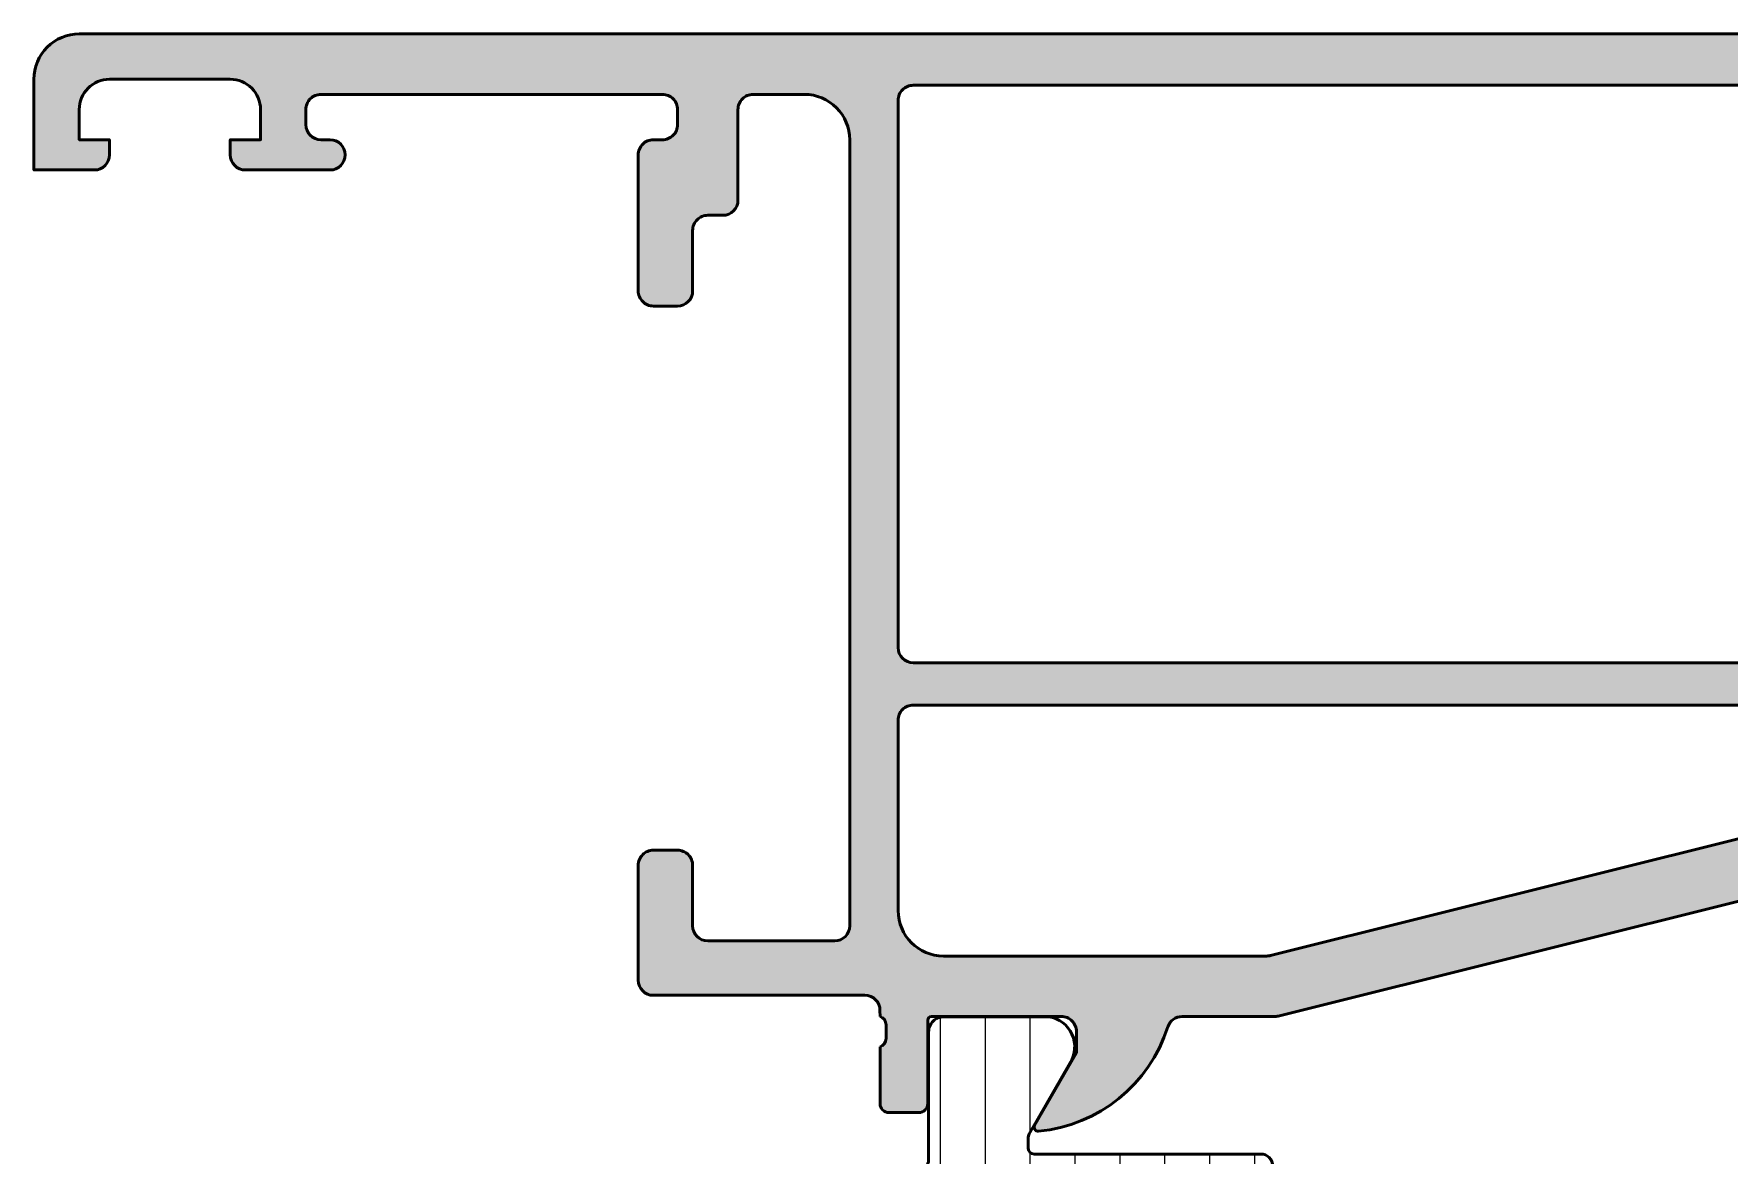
# Model space of a CAD drawing. Extents: x -30 to 68, y 10 to 95.
# Drawn here: x -30 to 26.1, y 57.9 to 95 of the extents above; entities that cross this region are included whole.
import ezdxf

# ---------------------------------------------------------------- set-up
doc = ezdxf.new("R2010")
doc.units = 0
for name, color, linetype, lineweight in [('0S-Alu contour', 7, 'Continuous', 50), ('0S-Alu hatch', 252, 'Continuous', 25), ('0S-Plastic contour', 254, 'Continuous', 50), ('0S-Plastic hatch', 253, 'Continuous', 25)]:
    doc.layers.add(name, color=color, linetype=linetype, lineweight=lineweight)

# ---------------------------------------------------------------- blocks, each defined once
blk = doc.blocks.new('346290__CD747B6B_BD5D_45B5_9A73_BBA1E275E887_')
at = {"layer": '0S-Alu hatch'}
h = blk.add_hatch(color=256, dxfattribs=at)
edge = h.paths.add_edge_path()
edge.add_line((45.9999389562151, 91.59961700631891), (46, 95.00000000000122))
edge.add_line((46, 95.00000000000122), (-28.50006049447922, 94.9995193500689))
edge.add_arc((-28.50014468594779, 93.4996035415375), 1.499915810894293, 89.9967839422801, 180.0032160576674)
edge.add_line((-30.00006049447922, 93.4995193500689), (-30.00006049447922, 90.49951935006891))
edge.add_line((-30.00006049447922, 90.49951935006891), (-28.00006049447921, 90.49951935006891))
edge.add_arc((-28.00019218588429, 90.99965103436794), 0.5001317016370944, 270.0150867496928, 359.9884102004696)
edge.add_line((-27.5000604944792, 90.99954986764727), (-27.50006049447922, 91.49951935006891))
edge.add_line((-27.50006049447922, 91.49951935006891), (-28.50006049447922, 91.49951935006891))
edge.add_line((-28.50006049447922, 91.49951935006891), (-28.50006049447922, 92.4995193500689))
edge.add_ellipse((-27.50016687570022, 92.49962573128991), major_axis=(-0.999893624438082, 0), ratio=1, start_angle=-90.00609584344312, end_angle=0.006095843452101235, ccw=False)
edge.add_line((-27.50006049447922, 93.4995193500689), (-23.50006049447921, 93.4995193500689))
edge.add_ellipse((-23.49993758323882, 92.4996422645947), major_axis=(-0.9998770930287255, 0), ratio=1, start_angle=179.9947053940628, end_angle=270.00704316100075, ccw=False)
edge.add_line((-22.50006049447922, 92.49954986764627), (-22.5000604944792, 91.49951935006891))
edge.add_line((-22.5000604944792, 91.49951935006891), (-23.5000604944792, 91.49951935006891))
edge.add_line((-23.5000604944792, 91.49951935006891), (-23.5000604944792, 90.9995193500689))
edge.add_arc((-22.99994577600802, 90.9996340685401), 0.5001147316284899, 180.0131427528032, 269.9868572472002)
edge.add_line((-23.00006049447921, 90.49951935006894), (-20.2000116663542, 90.49951935006891))
edge.add_arc((-20.2000116663542, 90.9995193500689), 0.5, 270, 450)
edge.add_line((-20.2000116663542, 91.49951935006891), (-20.5000604944792, 91.49951935006891))
edge.add_ellipse((-20.49993551851439, 91.99964432603373), major_axis=(-0.5001249915799117, 0), ratio=1, start_angle=0.014317611649119044, end_angle=89.98568238836452, ccw=False)
edge.add_line((-21.00006049447921, 91.99951935006881), (-21.0000604944792, 92.4995193500689))
edge.add_ellipse((-20.50016351213969, 92.49965287808897), major_axis=(-0.4998970001729134, 0), ratio=1, start_angle=-90.01180738672741, end_angle=0.01530433687241839, ccw=False)
edge.add_line((-20.50006049447917, 92.99954986764703), (-9.20010321908859, 92.99951935006891))
edge.add_ellipse((-9.199811314025993, 92.4998112551315), major_axis=(-0.4997081801957509, 0), ratio=1, start_angle=179.966530607846, end_angle=270.03346939217585, ccw=False)
edge.add_line((-8.700103219088575, 92.49951935006908), (-8.70007270151045, 91.99954986764703))
edge.add_ellipse((-9.20003050512652, 91.9995076712631), major_axis=(-0.499957805396755, 0), ratio=1, start_angle=89.99516424248878, end_angle=180.0048357574281, ccw=False)
edge.add_line((-9.20007270151045, 91.49954986764702), (-9.50012152963545, 91.49951935006891))
edge.add_arc((-9.500262867123439, 90.99972170173474), 0.4997976683185388, 89.98379736007189, 180.0231971805346)
edge.add_line((-10.0000604944792, 90.99951935006897), (-10.0000604944792, 86.49951935006894))
edge.add_arc((-9.50007083093999, 86.49950901360812), 0.4999896636460552, 179.9988155042154, 270.0011844956447)
edge.add_line((-9.50006049447919, 85.9995193500689), (-8.70007270151045, 85.9995193500689))
edge.add_arc((-8.700093022345499, 86.49953967090397), 0.5000203212479823, 270.0023285015334, 359.9976714983276)
edge.add_line((-8.200072701510434, 86.49951935006771), (-8.20007270151045, 88.4995193500689))
edge.add_ellipse((-7.700223043924907, 88.49966968423853), major_axis=(-0.4998496801927024, 0), ratio=1, start_angle=-90.01373504423361, end_angle=0.017232207833387747, ccw=False)
edge.add_line((-7.700103219088589, 88.99951935006891), (-7.20007270151045, 88.99951935006891))
edge.add_arc((-7.200093028747218, 89.49953967699633), 0.5000203273406206, 270.0023292350583, 360.001167715177)
edge.add_line((-6.700072701510443, 89.49954986764791), (-6.70010321908856, 92.49951935006892))
edge.add_ellipse((-6.200123518688414, 92.49957016724689), major_axis=(-0.4999797029826369, 0), ratio=1, start_angle=-90.00582345605739, end_angle=0.00582345611189794, ccw=False)
edge.add_line((-6.200072701510435, 92.99954986764703), (-4.500060494479185, 92.99951935006891))
edge.add_ellipse((-4.499953956199746, 91.49962589020551), major_axis=(-1.499893463647137, 0), ratio=1, start_angle=179.9970959459508, end_angle=270.0040697515667, ccw=False)
edge.add_line((-3.000060494479221, 91.49954986764814), (-3.000060494479214, 65.49941253854547))
edge.add_ellipse((-3.500087204398596, 65.49956133321724), major_axis=(-0.5000267320580533, 0), ratio=1, start_angle=90.01005430752372, end_angle=179.9829502978733, ccw=False)
edge.add_line((-3.499999459322936, 64.99953460885799), (-7.700072701510435, 64.99953460885797))
edge.add_ellipse((-7.699957983039269, 65.49964932732917), major_axis=(-0.5001147316285041, 0), ratio=1, start_angle=0.013142752858698259, end_angle=89.98685724720349, ccw=False)
edge.add_line((-8.200072701510464, 65.49953460885794), (-8.20007270151045, 67.49953460885797))
edge.add_arc((-8.699968028215878, 67.49963928215254), 0.4998953376642202, 359.9880028125888, 450.01199718741)
edge.add_line((-8.700072701510464, 67.99953460885797), (-9.500060494479184, 67.99953460885797))
edge.add_arc((-9.500070706575457, 67.49954482095421), 0.4999897880080324, 89.99882975606629, 180.0011702437148)
edge.add_line((-10.0000604944792, 67.49953460885988), (-10.0000604944792, 63.69954681588922))
edge.add_arc((-9.499976420604668, 63.69963088976376), 0.5000840809417604, 180.009632536539, 269.9903674634257)
edge.add_line((-9.500060494479184, 63.19954681588923), (-2.499999459322964, 63.19954681588922))
edge.add_ellipse((-2.500036411010825, 62.69950986284079), major_axis=(-0.5000369544137485, 0), ratio=1, start_angle=180.0059825937153, end_angle=269.9957659614084, ccw=False)
edge.add_line((-1.999999459322951, 62.6995620746784), (-1.999556954440123, 62.49911117746147))
edge.add_ellipse((-2.078393400983173, 62.23159058546835), major_axis=(-0.2788950563274364, 0), ratio=1, start_angle=178.8354106259004, end_angle=253.5801235805065, ccw=False)
edge.add_line((-1.799555954440124, 62.22592217746997), (-1.799555954440108, 61.77232817746999))
edge.add_ellipse((-2.078424050083256, 61.76666751799293), major_axis=(-0.2789255417371291, 0), ratio=1, start_angle=106.4245945553547, end_angle=181.1628700728853, ccw=False)
edge.add_line((-1.999556954440095, 61.49912417747001), (-1.999556954440123, 59.61911317746147))
edge.add_arc((-1.699556954440112, 59.61911317746148), 0.3000000000000114, 180, 270)
edge.add_line((-1.699556954440112, 59.31911317746147), (-0.7195826353973587, 59.31911317746146))
edge.add_arc((-0.7195826353973587, 59.61911317746147), 0.3000000000000114, 270, 360)
edge.add_line((-0.4195826353973473, 59.61911317746147), (-0.4195826353973473, 62.37911100410762))
edge.add_ellipse((-0.299582635397357, 62.37911100410762), major_axis=(-0.1199999999999903, 0), ratio=1, start_angle=269.99990065165116, end_angle=360, ccw=False)
edge.add_line((-0.2995824273226617, 62.49911100410743), (4.000435416165338, 62.49910354806696))
edge.add_ellipse((4.000450853258527, 61.99911898533751), major_axis=(-0.4999845629677632, 0), ratio=1, start_angle=179.9991052558096, end_angle=270.0017690151924, ccw=False)
edge.add_line((4.500435416165325, 61.99911117746253), (4.500435416165331, 61.29910659982478))
edge.add_line((4.500435416165331, 61.29910659982478), (3.112190787259066, 58.89458847238335))
edge.add_arc((3.236036736045633, 58.83667994464234), 0.1367158243071247, 154.9399071397959, 275.5867734514891)
edge.add_arc((2.762580692078813, 63.67686303497844), 4.999999999999949, 275.586773451492, 342.2389949764135)
edge.add_ellipse((8.000435767053318, 61.99910319717891), major_axis=(-0.5000003508881764, 0), ratio=1, start_angle=270.00004020877486, end_angle=342.23899497641366, ccw=False)
edge.add_line((8.000435416165317, 62.49910354806697), (11.05096871084296, 62.49910354806695))
edge.add_arc((11.05097152947758, 62.99912445844403), 0.5000209103850187, 269.9996770217717, 283.9989856257524)
edge.add_line((11.17192894643876, 62.51395416452204), (35.74101037852976, 68.63971246508027))
edge.add_arc((35.69262601208562, 68.83377161349591), 0.200000000000019, 283.9999962574845, 389.9999122478533)
edge.add_line((35.86583124599871, 68.93377134822116), (34.49996906942461, 71.29952240182674))
edge.add_line((34.49996906942461, 71.29952240182674), (34.49996906942461, 71.99953460885797))
edge.add_ellipse((34.999459840465, 71.9996127712071), major_axis=(-0.4994907771559735, 0), ratio=1, start_angle=-89.99802710034322, end_angle=0.008965876750096413, ccw=False)
edge.add_line((34.99944264120197, 72.49910354806696), (39.29993398398813, 72.49911100492524))
edge.add_ellipse((39.29993419206272, 72.37911100492542), major_axis=(-0.1200000000000002, 0), ratio=1, start_angle=180, end_angle=270.0000993483013, ccw=False)
edge.add_line((39.41993419206273, 72.37911100492542), (39.41993419206273, 69.61955186764705))
edge.add_arc((39.71993419206274, 69.61955186764705), 0.3000000000000114, 180, 270)
edge.add_line((39.71993419206274, 69.31955186764704), (40.69990851110552, 69.31955186764704))
edge.add_arc((40.69990851110552, 69.61955186764703), 0.2999999999999971, 270, 360)
edge.add_line((40.99990851110551, 69.61955186764703), (40.99990851110551, 71.49956286765554))
edge.add_ellipse((41.07877560674868, 71.76710620817849), major_axis=(-0.2789255417371579, 0), ratio=1, start_angle=-1.1628700728862214, end_angle=73.57540544464553, ccw=False)
edge.add_line((40.79990751110551, 71.77276686765555), (40.79990751110551, 72.22636086765554))
edge.add_ellipse((41.07874495764856, 72.23202927565393), major_axis=(-0.2788950563274381, 0), ratio=1, start_angle=-73.58012358050632, end_angle=1.1645893740997053, ccw=False)
edge.add_line((40.99990851110551, 72.49954986764705), (41.00010687536332, 74.99954986764703))
edge.add_ellipse((41.50020139576653, 74.99945534724384), major_axis=(-0.5000945293356271, 0), ratio=1, start_angle=270.0108291930735, end_angle=359.98917080694326, ccw=False)
edge.add_line((41.50010687536334, 75.49954986764705), (43.80042273229692, 75.49954986764703))
edge.add_ellipse((43.80038812773956, 74.9995001232405), major_axis=(-0.5000497456038951, 0), ratio=1, start_angle=180.0043884560907, end_angle=269.99603500430214, ccw=False)
edge.add_line((44.3004378718767, 74.99953842355455), (44.30042261308763, 73.99953842355524))
edge.add_arc((44.8004451360694, 73.999560946537), 0.5000225234890349, 180.0025808273899, 269.9974191726639)
edge.add_line((44.80042261308764, 73.49953842355522), (45.30042267269227, 73.49953842355524))
edge.add_arc((45.30045017754568, 73.99912180399384), 0.499583381195756, 269.9968455475574, 360.0009687573594)
edge.add_line((45.80003355867003, 73.99913025094915), (45.80003355867002, 79.49948883249078))
edge.add_arc((44.80030034392777, 79.4997556033371), 0.999733250335087, 359.9847110779023, 450.0117943199854)
edge.add_line((44.80009454912279, 80.49948883249078), (44.2999267024431, 80.49951935006891))
edge.add_line((44.2999267024431, 80.49951935006891), (44.2999267024431, 77.99951935006891))
edge.add_ellipse((43.29975743586522, 77.99968861662661), major_axis=(-1.000169280901044, 0), ratio=1, start_angle=90.0097034481525, end_angle=179.9903033819906, ccw=False)
edge.add_line((43.29992682165239, 76.99951935006891), (41.99990851110553, 76.99951935006891))
edge.add_ellipse((42.00010133887339, 77.99968165483969), major_axis=(-1.000162323359039, 0), ratio=1, start_angle=0.009297869138720216, end_angle=89.98895357575287, ccw=False)
edge.add_line((40.99993902868363, 77.99951935006894), (40.99993902868364, 84.9995193500689))
edge.add_ellipse((41.52491504399701, 85.49951935006891), major_axis=(-0.7249826319673439, 0), ratio=1, start_angle=-43.604126230005704, end_angle=43.604126230005704, ccw=False)
edge.add_line((40.99993902868364, 85.9995193500689), (40.99990851110551, 92.4995193500689))
edge.add_ellipse((41.99981501026124, 92.49961285423227), major_axis=(-0.9999065035276506, 0), ratio=1, start_angle=-90.00710639662651, end_angle=0.00535789486758631, ccw=False)
edge.add_line((41.99993902868364, 93.49951935006892), (43.29992682165239, 93.4995193500689))
edge.add_ellipse((43.30008400181688, 92.49967664942396), major_axis=(-0.999842712999693, 0), ratio=1, start_angle=179.9909859930412, end_angle=270.0090071767975, ccw=False)
edge.add_line((44.29992670244309, 92.49951935006942), (44.2999267024431, 90.49954986764703))
edge.add_line((44.2999267024431, 90.49954986764703), (44.89996332353685, 90.49951935006891))
edge.add_line((44.89996332353685, 90.49951935006891), (45.9999389562151, 91.59961700631891))
edge = h.paths.add_edge_path()
edge.add_line((38.99983984655475, 74.19967651559625), (-0.9001840906705922, 74.19967651559625))
edge.add_ellipse((-0.9001574106402755, 74.69970319562658), major_axis=(-0.5000266807421169, 0), ratio=1, start_angle=0.0030571432409942645, end_angle=89.99694285686343, ccw=False)
edge.add_line((-1.400184090670606, 74.69967651559627), (-1.400184090670616, 92.7995529194047))
edge.add_ellipse((-0.9003190677961754, 92.79965738625975), major_axis=(-0.4998650337907118, 0), ratio=1, start_angle=-90.01547141567482, end_angle=0.011974252112793238, ccw=False)
edge.add_line((-0.900184090670621, 93.29952240182672), (38.99990088171099, 93.29955291940486))
edge.add_ellipse((39.00001017422722, 92.79966221192109), major_axis=(-0.4998907194312373, 0), ratio=1, start_angle=179.9874732622198, end_angle=270.0125267377815, ccw=False)
edge.add_line((39.49990088171098, 92.79955291940485), (39.49990088171098, 74.69967651559674))
edge.add_ellipse((38.99984732756349, 74.69973007255584), major_axis=(-0.5000535570155396, 0), ratio=1, start_angle=89.99914283136059, end_angle=179.9938634818548, ccw=False)
edge = h.paths.add_edge_path()
edge.add_ellipse((31.97819796478487, 70.2780679185863), major_axis=(-0.4999953004298661, 0), ratio=1, start_angle=103.99922321442028, end_angle=210.0003937331823, ccw=False)
edge.add_line((32.09915119833086, 69.79292297555719), (10.92794472402666, 64.51435089303766))
edge.add_ellipse((10.80700625715038, 64.99923846103921), major_axis=(-0.4997419998087467, 0), ratio=1, start_angle=89.9970668428852, end_angle=104.0047187884181, ccw=False)
edge.add_line((10.80698067373369, 64.49949646188531), (0.099915091458314, 64.49949646188531))
edge.add_ellipse((0.1001175221340702, 65.99969889256109), major_axis=(-1.50020244433332, 0), ratio=1, start_angle=0.007731238869496337, end_angle=89.9922687611637, ccw=False)
edge.add_line((-1.4000849085417, 65.9994964618853), (-1.400084908541685, 72.29923248483495))
edge.add_ellipse((-0.900092057022519, 72.29923963331537), major_axis=(-0.4999928515702684, 0), ratio=1, start_angle=-90.00081916727481, end_angle=0.0008191672279167506, ccw=False)
edge.add_line((-0.9000849085416863, 72.79923248483453), (30.52259785360431, 72.79923248483453))
edge.add_ellipse((30.52259976074592, 71.79923158225722), major_axis=(-1.00000090257913, 0), ratio=1, start_angle=210.0000298569346, end_angle=270.0001092710665, ccw=False)
edge.add_line((31.38862568563555, 72.29923248483453), (32.41120487875079, 70.52806854440485))
at = {"layer": '0S-Alu contour', "color": 7}
for points in [[(45.9999389562151, 91.59961700631891), (46, 95.00000000000122), (-28.50006049447922, 94.9995193500689)], [(-30.00006049447922, 93.4995193500689), (-30.00006049447922, 90.49951935006891), (-28.00006049447921, 90.49951935006891)], [(-27.50006049447922, 93.4995193500689), (-23.50006049447921, 93.4995193500689)], [(-0.900184090670621, 93.29952240182672), (38.99990088171099, 93.29955291940486)], [(-20.50006049447917, 92.99954986764703), (-9.20010321908859, 92.99951935006891)], [(-6.200072701510435, 92.99954986764703), (-4.500060494479185, 92.99951935006891)], [(-1.400184090670606, 74.69967651559627), (-1.400184090670616, 92.7995529194047)], [(-27.5000604944792, 90.99954986764727), (-27.50006049447922, 91.49951935006891), (-28.50006049447922, 91.49951935006891), (-28.50006049447922, 92.4995193500689)], [(-22.50006049447922, 92.49954986764627), (-22.5000604944792, 91.49951935006891), (-23.5000604944792, 91.49951935006891), (-23.5000604944792, 90.9995193500689)], [(-21.00006049447921, 91.99951935006881), (-21.0000604944792, 92.4995193500689)], [(-8.700103219088575, 92.49951935006908), (-8.70007270151045, 91.99954986764703)], [(-6.700072701510443, 89.49954986764791), (-6.70010321908856, 92.49951935006892)], [(-20.2000116663542, 91.49951935006891), (-20.5000604944792, 91.49951935006891)], [(-9.20007270151045, 91.49954986764702), (-9.50012152963545, 91.49951935006891)], [(-3.000060494479221, 91.49954986764814), (-3.000060494479214, 65.49941253854547)], [(-10.0000604944792, 90.99951935006897), (-10.0000604944792, 86.49951935006894)], [(-23.00006049447921, 90.49951935006894), (-20.2000116663542, 90.49951935006891)], [(-7.700103219088589, 88.99951935006891), (-7.20007270151045, 88.99951935006891)], [(-8.200072701510434, 86.49951935006771), (-8.20007270151045, 88.4995193500689)], [(-9.50006049447919, 85.9995193500689), (-8.70007270151045, 85.9995193500689)], [(38.99983984655475, 74.19967651559625), (-0.9001840906705922, 74.19967651559625)], [(-0.9000849085416863, 72.79923248483453), (30.52259785360431, 72.79923248483453)], [(-1.4000849085417, 65.9994964618853), (-1.400084908541685, 72.29923248483495)], [(32.09915119833086, 69.79292297555719), (10.92794472402666, 64.51435089303766)], [(11.17192894643876, 62.51395416452204), (35.74101037852976, 68.63971246508027)], [(-8.700072701510464, 67.99953460885797), (-9.500060494479184, 67.99953460885797)], [(-10.0000604944792, 67.49953460885988), (-10.0000604944792, 63.69954681588922)], [(-8.200072701510464, 65.49953460885794), (-8.20007270151045, 67.49953460885797)], [(-3.499999459322936, 64.99953460885799), (-7.700072701510435, 64.99953460885797)], [(10.80698067373369, 64.49949646188531), (0.099915091458314, 64.49949646188531)], [(-9.500060494479184, 63.19954681588923), (-2.499999459322964, 63.19954681588922)], [(-1.999999459322951, 62.6995620746784), (-1.999556954440123, 62.49911117746147)], [(-0.4195826353973473, 59.61911317746147), (-0.4195826353973473, 62.37911100410762)], [(-0.2995824273226617, 62.49911100410743), (4.000435416165338, 62.49910354806696)], [(8.000435416165317, 62.49910354806697), (11.05096871084296, 62.49910354806695)], [(-1.799555954440124, 62.22592217746997), (-1.799555954440108, 61.77232817746999)], [(4.500435416165325, 61.99911117746253), (4.500435416165331, 61.29910659982478), (3.112190787259066, 58.89458847238335)], [(-1.999556954440095, 61.49912417747001), (-1.999556954440123, 59.61911317746147)], [(-1.699556954440112, 59.31911317746147), (-0.7195826353973587, 59.31911317746146)]]:
    blk.add_lwpolyline(points, dxfattribs=at)
for centre, radius, start, end in [((-28.50014468594779, 93.4996035415375), 1.499915810894293, 89.9967839422801, 180.0032160576674), ((-20.2000116663542, 90.9995193500689), 0.5, 270, 90), ((-9.500262867123439, 90.99972170173474), 0.4997976683185388, 89.98379736007189, 180.0231971805346), ((-28.00019218588429, 90.99965103436794), 0.5001317016370944, 270.0150867496928, 359.9884102004696), ((-22.99994577600802, 90.9996340685401), 0.5001147316284899, 180.0131427528032, 269.9868572472002), ((-7.200093028747218, 89.49953967699633), 0.5000203273406206, 270.0023292350583, 0.0011677151769356), ((-9.50007083093999, 86.49950901360812), 0.4999896636460552, 179.9988155042154, 270.0011844956447), ((-8.700093022345499, 86.49953967090397), 0.5000203212479823, 270.0023285015334, 359.9976714983276), ((-9.500070706575457, 67.49954482095421), 0.4999897880080324, 89.99882975606629, 180.0011702437148), ((-8.699968028215878, 67.49963928215254), 0.4998953376642202, 359.9880028125888, 90.01199718741005), ((-9.499976420604668, 63.69963088976376), 0.5000840809417604, 180.009632536539, 269.9903674634257), ((11.05097152947758, 62.99912445844403), 0.5000209103850187, 269.9996770217717, 283.9989856257524), ((2.762580692078813, 63.67686303497844), 4.999999999999949, 275.586773451492, 342.2389949764135), ((-1.699556954440112, 59.61911317746148), 0.3000000000000114, 180, 270), ((-0.7195826353973587, 59.61911317746147), 0.3000000000000114, 270, 0), ((3.236036736045633, 58.83667994464234), 0.1367158243071247, 154.9399071397959, 275.5867734514891)]:
    blk.add_arc(centre, radius, start, end, dxfattribs=at)
at = {"layer": '0S-Alu contour', "color": 7, "extrusion": (0, 0, -1)}
for centre, radius, start, end in [((27.50016687570022, 92.49962573128991), 0.999893624438082, 359.9939041565479, 90.00609584344315), ((23.49993758323882, 92.4996422645947), 0.9998770930287255, 89.99295683899925, 180.0052946059373), ((0.9003190677961754, 92.79965738625975), 0.4998650337907118, 359.9880257478872, 90.01547141567475), ((20.50016351213969, 92.49965287808897), 0.4998970001729134, 359.9846956631276, 90.01180738672748), ((9.199811314025993, 92.4998112551315), 0.499708180195751, 89.96653060782415, 180.033469392154), ((6.200123518688414, 92.49957016724689), 0.499979702982637, 359.9941765438881, 90.00582345605748), ((4.499953956199746, 91.49962589020551), 1.499893463647137, 89.99593024843328, 180.0029040540493), ((20.49993551851439, 91.99964432603373), 0.5001249915799117, 270.0143176116355, 359.9856823883509), ((9.20003050512652, 91.9995076712631), 0.499957805396755, 179.9951642425719, 270.0048357575113), ((7.700223043924907, 88.49966968423853), 0.4998496801927024, 359.9827677921666, 90.01373504423368), ((0.9001574106402755, 74.69970319562658), 0.5000266807421169, 270.0030571431366, 359.996942856759), ((0.900092057022519, 72.29923963331537), 0.4999928515702685, 359.9991808327721, 90.00081916727483), ((-0.1001175221340702, 65.99969889256109), 1.50020244433332, 270.0077312388363, 359.9922687611305), ((7.699957983039269, 65.49964932732917), 0.5001147316285041, 270.0131427527965, 359.9868572471413), ((3.500087204398596, 65.49956133321724), 0.5000267320580533, 180.0170497021268, 269.9899456924763), ((-10.80700625715038, 64.99923846103921), 0.4997419998087468, 255.9952812115819, 270.0029331571148), ((2.500036411010825, 62.69950986284079), 0.5000369544137485, 90.00423403859163, 179.9940174062847), ((2.078393400983173, 62.23159058546835), 0.2788950563274364, 106.4198764194935, 181.1645893740997), ((0.299582635397357, 62.37911100410762), 0.1199999999999903, 0, 90.00009934834885), ((-4.000450853258527, 61.99911898533751), 0.4999845629677632, 89.9982309848076, 180.0008947441905), ((-8.000435767053318, 61.99910319717891), 0.5000003508881764, 17.76100502358632, 89.99995979122511), ((2.078424050083256, 61.76666751799293), 0.2789255417371291, 178.8371299271147, 253.5754054446453)]:
    blk.add_arc(centre, radius, start, end, dxfattribs=at)
blk = doc.blocks.new('284043__25168986_6EFD_470F_A952_3BB2CEE1BB8D___A9C85227_8620_4656_8757_B1713C1164D4_')
at = {"layer": '0S-Plastic hatch'}
h = blk.add_hatch(dxfattribs=at)
h.set_pattern_fill('ANSI31', color=256, scale=0.4680000000000001, angle=45, style=0)
h.set_pattern_definition([(90, (0, 0), (-1.4859, 0), [])])
edge = h.paths.add_edge_path()
edge.add_ellipse((-0.6894094409476282, 57.75000000000336), major_axis=(-0.3000000000000096, 0), ratio=1, start_angle=90.00000000000267, end_angle=180.0079886915353, ccw=False)
edge.add_line((-0.689409440947614, 57.45000000000335), (-6.165970436409693, 57.45000000000337))
edge.add_arc((-6.165970436409793, 56.95000000000301), 0.5000000000003624, 89.99999999998862, 119.999999999991)
edge.add_line((-6.415970436409907, 57.38301270189558), (-10.64994503262528, 54.93852632902854))
edge.add_arc((-10.39994503262541, 54.50551362713614), 0.5000000000000941, 119.9999999999768, 180)
edge.add_line((-10.8999450326255, 54.50551362713614), (-10.89994503262551, 44.20188277422144))
edge.add_line((-10.89994503262551, 44.20188277422144), (-10.44170151195214, 33.70638061263785))
edge.add_arc((-9.442653290370458, 33.75000000000321), 0.9999999999998316, 182.5000000000017, 270.0000000000065)
edge.add_line((-9.442653290370345, 32.75000000000338), (-1.582449368332788, 32.75000000000336))
edge.add_ellipse((-1.582449368332746, 32.25000000000354), major_axis=(-0.4999999999998153, 0), ratio=1, start_angle=207.0072193886972, end_angle=270.0000000000049, ccw=False)
edge.add_line((-1.136974711653971, 32.47705138241894), (-0.4219590108660043, 31.07419106754132))
edge.add_ellipse((-0.6892438048734136, 30.9379602380921), major_axis=(-0.3000000000000101, 0), ratio=1, start_angle=179.9920113084649, end_angle=207.0072193886818, ccw=False)
edge.add_line((-0.389243807789469, 30.93791840940117), (-0.3900006170636914, 25.50999861706489))
edge.add_arc((0.1099953603749242, 25.50999597743981), 0.4999959774455833, 179.9996975182267, 270.0003024811867)
edge.add_line((0.1099980000000044, 25.0100000000012), (3.586539498099469, 25.01000000000119))
edge.add_arc((3.444228849108128, 25.99981807472405), 0.9999960709244792, 278.181608051899, 392.7270160998406)
edge.add_line((4.285481498099478, 26.5404530000012), (2.966964645140819, 28.8241914929912))
edge.add_ellipse((3.399977361871222, 29.07419146729075), major_axis=(-0.5000000000000189, 0), ratio=1, start_angle=0.001175055589214935, end_angle=29.99999659934241, ccw=False)
edge.add_line((2.899977361976354, 29.07418121299629), (2.900054967374501, 29.3499999995764))
edge.add_ellipse((3.100054967587951, 29.34999999978992), major_axis=(-0.2000000002134499, 0), ratio=1, start_angle=270.00000006120507, end_angle=360, ccw=False)
edge.add_line((3.100054967374305, 29.55000000000337), (10.60005496737448, 29.55000000000338))
edge.add_arc((10.60005496737451, 29.95000000000338), 0.3999999999999986, 269.9999999999959, 449.9999999999959)
edge.add_line((10.60005496737454, 30.35000000000338), (9.600054967374597, 30.35000000000336))
edge.add_ellipse((9.600054967374488, 30.65000000000331), major_axis=(-0.2999999999999474, 0), ratio=1, start_angle=0, end_angle=90.0000000000204, ccw=False)
edge.add_line((9.300054967374543, 30.65000000000331), (9.300054967374585, 30.85000000000338))
edge.add_arc((9.000054967374545, 30.85000000000338), 0.3000000000000398, 0, 180)
edge.add_line((8.700054967374506, 30.85000000000338), (8.700054967374477, 30.65000000000329))
edge.add_ellipse((8.400054967374594, 30.65000000000332), major_axis=(-0.2999999999998835, 0), ratio=1, start_angle=89.9999999999946, end_angle=180, ccw=False)
edge.add_line((8.400054967374565, 30.35000000000343), (2.629705717146478, 30.35000000000339))
edge.add_ellipse((2.62970571714662, 32.35000000000344), major_axis=(-2.000000000000042, 0), ratio=1, start_angle=27.007219388690203, end_angle=89.99999999999591, ccw=False)
edge.add_line((0.8478070904307159, 31.44179447034171), (-3.745419689304327, 40.45370226400222))
edge.add_ellipse((-3.299945032625757, 40.68075364641777), major_axis=(-0.4999999999997004, 0), ratio=1, start_angle=0, end_angle=27.007219388723115, ccw=False)
edge.add_line((-3.799945032625457, 40.68075364641777), (-3.799945032625487, 46.8044155877317))
edge.add_ellipse((-3.299945032625487, 46.8044155877317), major_axis=(-0.5, 0), ratio=1, start_angle=314.99999999999727, end_angle=360, ccw=False)
edge.add_line((-3.653498423218744, 47.157968978325), (-0.2857314702524856, 50.52573593129103))
edge.add_arc((-1.699945032625535, 51.93994949366418), 2, 314.9999999999981, 360)
edge.add_line((0.3000549673744652, 51.93994949366418), (0.3000549673745922, 55.40247913859655))
edge.add_ellipse((1.300054967374521, 55.4024791385965), major_axis=(-0.999999999999929, 0), ratio=1, start_angle=296.98646930829625, end_angle=360, ccw=False)
edge.add_line((0.8462748960453143, 56.2935928501195), (2.314224088476777, 57.04111371152644))
edge.add_ellipse((2.768004159805784, 56.15000000000441), major_axis=(-0.9999999999989642, 0), ratio=1, start_angle=270.00000000001467, end_angle=296.9864693083115, ccw=False)
edge.add_line((2.768004159805528, 57.15000000000338), (8.400054967374423, 57.15000000000333))
edge.add_ellipse((8.40005496737438, 56.85000000000345), major_axis=(-0.2999999999998835, 0), ratio=1, start_angle=180, end_angle=269.99999999999187, ccw=False)
edge.add_line((8.700054967374262, 56.85000000000345), (8.700054967374506, 56.65000000000336))
edge.add_arc((9.000054967374515, 56.65000000000336), 0.3000000000000114, 180, 360)
edge.add_line((9.300054967374528, 56.65000000000336), (9.300054967374535, 56.8500000000033))
edge.add_ellipse((9.60005496737439, 56.85000000000338), major_axis=(-0.299999999999855, 0), ratio=1, start_angle=269.99999999999864, end_angle=360, ccw=False)
edge.add_line((9.600054967374398, 57.15000000000324), (10.60005496737448, 57.15000000000338))
edge.add_arc((10.60005496737445, 57.55000000000339), 0.4000000000000057, 270.0000000000041, 450.000000000004)
edge.add_line((10.60005496737442, 57.95000000000339), (3.100054967374362, 57.95000000000342))
edge.add_ellipse((3.100054967374532, 58.15000000000333), major_axis=(-0.1999999999999034, 0), ratio=1, start_angle=0, end_angle=89.99999999995123, ccw=False)
edge.add_line((2.900054967374629, 58.15000000000333), (2.899977361976354, 58.42581878700526))
edge.add_ellipse((3.399977361871194, 58.42580853271162), major_axis=(-0.4999999999999902, 0), ratio=1, start_angle=330.0000034006566, end_angle=359.9988249447209, ccw=False)
edge.add_line((2.96696464514082, 58.67580850701116), (4.285481498099471, 60.9595470000012))
edge.add_arc((3.444228849108128, 61.50018192527835), 0.99999607092447, 327.2729839001595, 441.818391948101)
edge.add_line((3.586539498099468, 62.4900000000012), (0.1099980000000045, 62.4900000000012))
edge.add_arc((0.1099953603749242, 61.99000402256257), 0.4999959774455975, 89.9996975188133, 180.0003024817733)
edge.add_line((-0.3900006170637055, 61.99000138293238), (-0.3894094438636841, 57.75004182869442))
edge = h.paths.add_edge_path()
edge.add_ellipse((-4.414158594998525, 49.65000000000337), major_axis=(-0.9999999999999998, 0), ratio=1, start_angle=90, end_angle=135.0000000000001, ccw=False)
edge.add_line((-4.414158594998525, 48.65000000000337), (-9.199945032625465, 48.65000000000337))
edge.add_ellipse((-9.199945032625465, 49.65000000000337), major_axis=(-1, 0), ratio=1, start_angle=0, end_angle=90, ccw=False)
edge.add_line((-10.19994503262546, 49.65000000000337), (-10.19994503262546, 53.81269330410873))
edge.add_ellipse((-9.199945032625465, 53.81269330410873), major_axis=(-1, 0), ratio=1, start_angle=300.00000000000034, end_angle=360, ccw=False)
edge.add_line((-9.699945032625468, 54.67871870789316), (-6.344431405492509, 56.61602540378781))
edge.add_ellipse((-5.8444314054925, 55.75000000000338), major_axis=(-1, 0), ratio=1, start_angle=270.0000000000008, end_angle=300.00000000000057, ccw=False)
edge.add_line((-5.844431405492514, 56.75000000000338), (-1.999945032625419, 56.75000000000338))
edge.add_ellipse((-1.999945032625419, 55.75000000000338), major_axis=(-1, 0), ratio=1, start_angle=180, end_angle=270, ccw=False)
edge.add_line((-0.9999450326254191, 55.75000000000338), (-0.9999450326254165, 52.06421356237648))
edge.add_ellipse((-1.999945032625419, 52.06421356237648), major_axis=(-1.000000000000002, 0), ratio=1, start_angle=135.0000000000004, end_angle=180, ccw=False)
edge.add_line((-1.292838251438866, 51.35710678118993), (-3.707051813811976, 48.94289321881682))
edge = h.paths.add_edge_path()
edge.add_ellipse((-8.807477825119108, 35.25000000000336), major_axis=(-0.9999999999999644, 0), ratio=1, start_angle=2.5000000000035243, end_angle=89.9999999999992, ccw=False)
edge.add_line((-9.806526046700924, 35.20638061263796), (-9.98648814441663, 39.32819030632095))
edge.add_ellipse((-9.486964033625853, 39.35000000000353), major_axis=(-0.499999999999844, 0), ratio=1, start_angle=-90.00000000002109, end_angle=2.499999999990507, ccw=False)
edge.add_line((-9.486964033625666, 39.85000000000337), (-5.201609791065834, 39.85000000000336))
edge.add_ellipse((-5.201609791065848, 39.35000000000328), major_axis=(-0.5000000000000853, 0), ratio=1, start_angle=206.7367475977952, end_angle=269.9999999999984, ccw=False)
edge.add_line((-4.75506827785762, 39.57494594235786), (-2.437811529662443, 34.97494594235779))
edge.add_ellipse((-2.884353042870529, 34.75000000000329), major_axis=(-0.4999999999999219, 0), ratio=1, start_angle=89.9999999999983, end_angle=206.7367475977945, ccw=False)
edge.add_line((-2.884353042870543, 34.25000000000337), (-8.80747782511912, 34.25000000000339))
edge = h.paths.add_edge_path()
edge.add_ellipse((-9.574285919442687, 41.35000000000338), major_axis=(-0.5000000000000142, 0), ratio=1, start_angle=2.500000000001819, end_angle=90.00000000000159, ccw=False)
edge.add_line((-10.07381003023363, 41.32819030632069), (-10.19994503262546, 44.21715682855451))
edge.add_line((-10.19994503262546, 44.21715682855451), (-10.19994503262546, 47.15000000000337))
edge.add_ellipse((-9.699945032625465, 47.15000000000337), major_axis=(-0.5, 0), ratio=1, start_angle=270, end_angle=360, ccw=False)
edge.add_line((-9.699945032625465, 47.65000000000337), (-5.599945032625441, 47.65000000000337))
edge.add_ellipse((-5.599945032625441, 47.15000000000337), major_axis=(-0.5, 0), ratio=1, start_angle=180, end_angle=270, ccw=False)
edge.add_line((-5.099945032625441, 47.15000000000337), (-5.099945032625438, 41.35000000000336))
edge.add_ellipse((-5.599945032625441, 41.35000000000336), major_axis=(-0.5000000000000036, 0), ratio=1, start_angle=90, end_angle=180, ccw=False)
edge.add_line((-5.599945032625441, 40.85000000000336), (-9.574285919442673, 40.85000000000337))
at = {"layer": '0S-Alu contour', "color": 7}
for points in [[(-5.844431405492514, 56.75000000000338), (-1.999945032625419, 56.75000000000338)], [(-9.699945032625468, 54.67871870789316), (-6.344431405492509, 56.61602540378781)], [(-0.9999450326254191, 55.75000000000338), (-0.9999450326254165, 52.06421356237648)], [(-10.19994503262546, 49.65000000000337), (-10.19994503262546, 53.81269330410873)], [(-1.292838251438866, 51.35710678118993), (-3.707051813811976, 48.94289321881682)], [(-4.414158594998525, 48.65000000000337), (-9.199945032625465, 48.65000000000337)], [(-10.07381003023363, 41.32819030632069), (-10.19994503262546, 44.21715682855451), (-10.19994503262546, 47.15000000000337)], [(-9.699945032625465, 47.65000000000337), (-5.599945032625441, 47.65000000000337)], [(-5.099945032625441, 47.15000000000337), (-5.099945032625438, 41.35000000000336)], [(-5.599945032625441, 40.85000000000336), (-9.574285919442673, 40.85000000000337)], [(-9.486964033625666, 39.85000000000337), (-5.201609791065834, 39.85000000000336)], [(-9.806526046700924, 35.20638061263796), (-9.98648814441663, 39.32819030632095)], [(-4.75506827785762, 39.57494594235786), (-2.437811529662443, 34.97494594235779)], [(-2.884353042870543, 34.25000000000337), (-8.80747782511912, 34.25000000000339)]]:
    blk.add_lwpolyline(points, dxfattribs=at)
at = {"layer": '0S-Alu contour', "color": 7, "extrusion": (0, 0, -1)}
for centre, radius, start, end in [((5.8444314054925, 55.75000000000338), 1, 59.99999999999943, 89.9999999999992), ((1.999945032625419, 55.75000000000338), 1, 90, 180), ((9.199945032625465, 53.81269330410873), 1, 0, 59.99999999999968), ((1.999945032625419, 52.06421356237648), 1.000000000000002, 180, 224.9999999999997), ((9.199945032625465, 49.65000000000337), 1, 270, 0), ((4.414158594998525, 49.65000000000337), 0.9999999999999998, 224.9999999999999, 270), ((9.699945032625465, 47.15000000000337), 0.5, 0, 90), ((5.599945032625441, 47.15000000000337), 0.5, 90, 180), ((9.574285919442687, 41.35000000000338), 0.5000000000000142, 269.9999999999984, 357.4999999999982), ((5.599945032625441, 41.35000000000336), 0.5000000000000036, 180, 270), ((9.486964033625853, 39.35000000000353), 0.499999999999844, 357.5000000000095, 90.00000000002115), ((5.201609791065848, 39.35000000000328), 0.5000000000000853, 90.0000000000016, 153.2632524022048), ((8.807477825119108, 35.25000000000336), 0.9999999999999644, 270.0000000000008, 357.4999999999965), ((2.884353042870529, 34.75000000000329), 0.4999999999999219, 153.2632524022055, 270.0000000000017)]:
    blk.add_arc(centre, radius, start, end, dxfattribs=at)
at = {"layer": '0S-Plastic contour', "color": 7}
for points in [[(3.586539498099468, 62.4900000000012), (0.1099980000000045, 62.4900000000012)], [(-0.3900006170637055, 61.99000138293238), (-0.3894094438636841, 57.75004182869442)], [(2.96696464514082, 58.67580850701116), (4.285481498099471, 60.9595470000012)], [(2.900054967374629, 58.15000000000333), (2.899977361976354, 58.42581878700526)], [(10.60005496737442, 57.95000000000339), (3.100054967374362, 57.95000000000342)], [(-6.415970436409907, 57.38301270189558), (-10.64994503262528, 54.93852632902854)], [(-0.689409440947614, 57.45000000000335), (-6.165970436409693, 57.45000000000337)], [(0.8462748960453143, 56.2935928501195), (2.314224088476777, 57.04111371152644)], [(2.768004159805528, 57.15000000000338), (8.400054967374423, 57.15000000000333)], [(8.700054967374262, 56.85000000000345), (8.700054967374506, 56.65000000000336)], [(9.300054967374528, 56.65000000000336), (9.300054967374535, 56.8500000000033)], [(9.600054967374398, 57.15000000000324), (10.60005496737448, 57.15000000000338)], [(0.3000549673744652, 51.93994949366418), (0.3000549673745922, 55.40247913859655)], [(-10.8999450326255, 54.50551362713614), (-10.89994503262551, 44.20188277422144), (-10.44170151195214, 33.70638061263785)], [(-3.653498423218744, 47.157968978325), (-0.2857314702524856, 50.52573593129103)], [(-3.799945032625457, 40.68075364641777), (-3.799945032625487, 46.8044155877317)], [(0.8478070904307159, 31.44179447034171), (-3.745419689304327, 40.45370226400222)], [(-9.442653290370345, 32.75000000000338), (-1.582449368332788, 32.75000000000336)], [(-1.136974711653971, 32.47705138241894), (-0.4219590108660043, 31.07419106754132)], [(-0.389243807789469, 30.93791840940117), (-0.3900006170636914, 25.50999861706489)], [(8.400054967374565, 30.35000000000343), (2.629705717146478, 30.35000000000339)], [(8.700054967374506, 30.85000000000338), (8.700054967374477, 30.65000000000329)], [(9.300054967374543, 30.65000000000331), (9.300054967374585, 30.85000000000338)], [(10.60005496737454, 30.35000000000338), (9.600054967374597, 30.35000000000336)], [(2.899977361976354, 29.07418121299629), (2.900054967374501, 29.3499999995764)], [(3.100054967374305, 29.55000000000337), (10.60005496737448, 29.55000000000338)], [(4.285481498099478, 26.5404530000012), (2.966964645140819, 28.8241914929912)], [(0.1099980000000044, 25.0100000000012), (3.586539498099469, 25.01000000000119)]]:
    blk.add_lwpolyline(points, dxfattribs=at)
for centre, radius, start, end in [((0.1099953603749242, 61.99000402256257), 0.4999959774455975, 89.9996975188133, 180.0003024817733), ((3.444228849108128, 61.50018192527835), 0.99999607092447, 327.2729839001595, 81.81839194810105), ((10.60005496737445, 57.55000000000339), 0.4000000000000057, 270.0000000000041, 90.00000000000406), ((-6.165970436409793, 56.95000000000301), 0.5000000000003624, 89.99999999998862, 119.999999999991), ((9.000054967374515, 56.65000000000336), 0.3000000000000114, 180, 0), ((-10.39994503262541, 54.50551362713614), 0.5000000000000941, 119.9999999999768, 180), ((-1.699945032625535, 51.93994949366418), 2, 314.9999999999981, 0), ((-9.442653290370458, 33.75000000000321), 0.9999999999998316, 182.5000000000017, 270.0000000000065), ((9.000054967374545, 30.85000000000338), 0.3000000000000398, 0, 180), ((10.60005496737451, 29.95000000000338), 0.3999999999999986, 269.9999999999959, 89.99999999999594), ((3.444228849108128, 25.99981807472405), 0.9999960709244792, 278.181608051899, 32.72701609984058), ((0.1099953603749242, 25.50999597743981), 0.4999959774455833, 179.9996975182267, 270.0003024811867)]:
    blk.add_arc(centre, radius, start, end, dxfattribs=at)
at = {"layer": '0S-Plastic contour', "color": 7, "extrusion": (0, 0, -1)}
for centre, radius, start, end in [((-3.399977361871194, 58.42580853271162), 0.4999999999999902, 0.0011750552790585, 29.99999659934338), ((-3.100054967374532, 58.15000000000333), 0.1999999999999034, 270.0000000000488, 0), ((0.6894094409476282, 57.75000000000336), 0.3000000000000096, 179.9920113084647, 269.9999999999973), ((-2.768004159805784, 56.15000000000441), 0.9999999999989642, 63.0135306916885, 89.99999999998533), ((-8.40005496737438, 56.85000000000345), 0.2999999999998835, 90.00000000000813, 180), ((-9.60005496737439, 56.85000000000338), 0.299999999999855, 0, 90.00000000000136), ((-1.300054967374521, 55.4024791385965), 0.999999999999929, 0, 63.01353069170378), ((3.299945032625487, 46.8044155877317), 0.5, 0, 45.00000000000273), ((3.299945032625757, 40.68075364641777), 0.4999999999997004, 332.9927806112769, 0), ((1.582449368332746, 32.25000000000354), 0.4999999999998153, 89.99999999999511, 152.9927806113028), ((-2.62970571714662, 32.35000000000344), 2.000000000000042, 270.0000000000041, 332.9927806113098), ((0.6892438048734136, 30.9379602380921), 0.3000000000000101, 152.9927806113182, 180.0079886915352), ((-8.400054967374594, 30.65000000000332), 0.2999999999998835, 180, 270.0000000000054), ((-9.600054967374488, 30.65000000000331), 0.2999999999999474, 269.9999999999796, 0), ((-3.100054967587951, 29.34999999978992), 0.2000000002134499, 0, 89.99999993879493), ((-3.399977361871222, 29.07419146729075), 0.5000000000000189, 330.0000034006576, 359.9988249444108)]:
    blk.add_arc(centre, radius, start, end, dxfattribs=at)
blk = doc.blocks.new('466760__CCF417D8_DB12_4530_A1F0_C56AD027BCAC_')
at = {"layer": '0S-Alu contour', "color": 7}
blk.add_blockref('346290__CD747B6B_BD5D_45B5_9A73_BBA1E275E887_', (0, 0), dxfattribs=at)
at = {"layer": '0S-Plastic contour', "color": 7}
blk.add_blockref('284043__25168986_6EFD_470F_A952_3BB2CEE1BB8D___A9C85227_8620_4656_8757_B1713C1164D4_', (0, 0), dxfattribs=at)

msp = doc.modelspace()

# ---------------------------------------------------------------- block references
at = {"layer": '0S-Alu contour', "color": 7}
msp.add_blockref('466760__CCF417D8_DB12_4530_A1F0_C56AD027BCAC_', (0, 0), dxfattribs=at)

doc.saveas('drawing.dxf')
